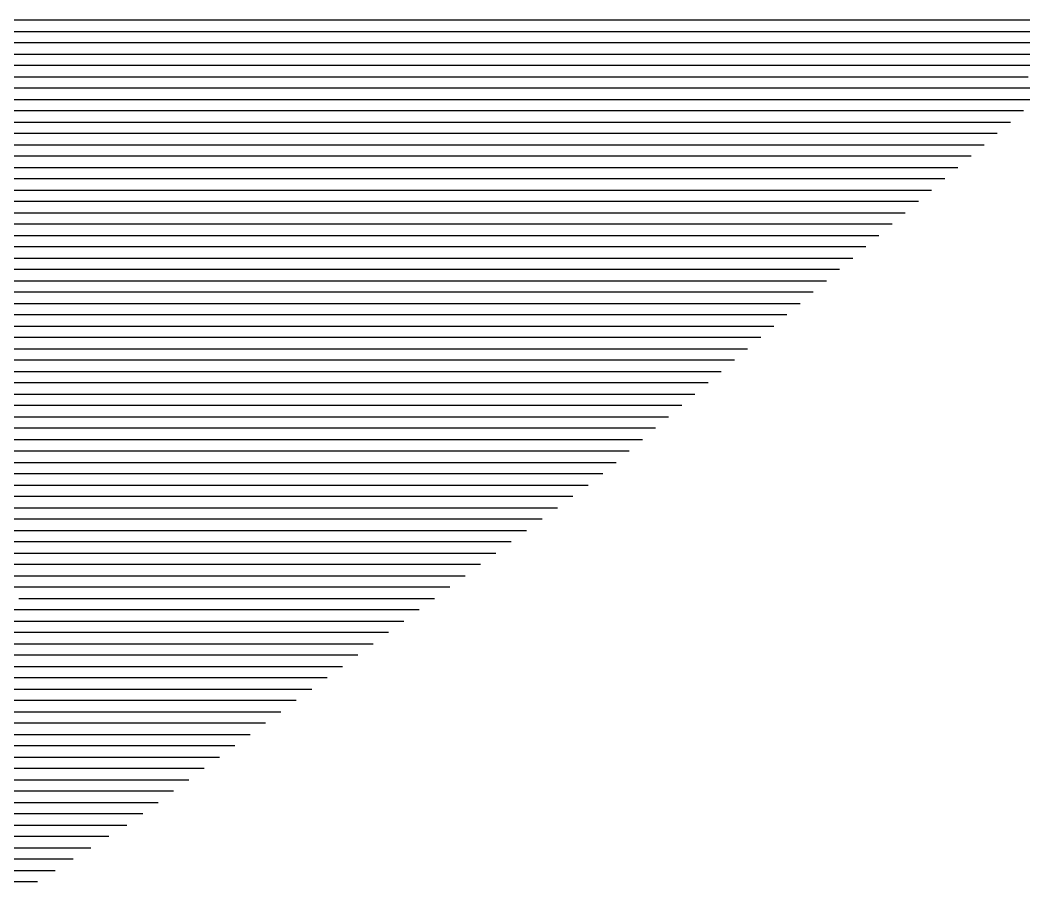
# Model space of a CAD drawing. Header units: metres. Extents: x -6.9 to 6.9, y -7 to 7.
# Drawn here: x 3.781 to 4.666, y -5.854 to -5.094 of the extents above; entities that cross this region are included whole.
import ezdxf

# ---------------------------------------------------------------- set-up
doc = ezdxf.new("R2010")
doc.units = ezdxf.units.M

msp = doc.modelspace()

# ---------------------------------------------------------------- linework, layer by layer
for p, q in [((3.936604, -5.093531, 0.583206), (3.522817, -5.093531, 0.526851)), ((4.015543, -5.093531, 0.593739), (3.936604, -5.093531, 0.583206)), ((4.605068, -5.093531, 0.67448), (4.015543, -5.093531, 0.593739)), ((4.63059, -5.093531, 0.677915), (4.605068, -5.093531, 0.67448)), ((4.747374, -5.093531, 0.694013), (4.63059, -5.093531, 0.677915)), ((3.527856, -5.103531, 0.527909), (3.94544, -5.103531, 0.584781)), ((3.94544, -5.103531, 0.584781), (4.022415, -5.103531, 0.595052)), ((4.022415, -5.103531, 0.595052), (4.616693, -5.103531, 0.676443)), ((4.616693, -5.103531, 0.676443), (4.638342, -5.103531, 0.679357)), ((4.638342, -5.103531, 0.679357), (4.737403, -5.103531, 0.693013)), ((3.954276, -5.113531, 0.586356), (3.532894, -5.113531, 0.528967)), ((4.029288, -5.113531, 0.596365), (3.954276, -5.113531, 0.586356)), ((4.628317, -5.113531, 0.678407), (4.029288, -5.113531, 0.596365)), ((4.646093, -5.113531, 0.6808), (4.628317, -5.113531, 0.678407)), ((4.727432, -5.113531, 0.692012), (4.646093, -5.113531, 0.6808)), ((3.537933, -5.123531, 0.530025), (3.963111, -5.123531, 0.587931)), ((3.963111, -5.123531, 0.587931), (4.036161, -5.123531, 0.597678)), ((4.036161, -5.123531, 0.597678), (4.639942, -5.123531, 0.680371)), ((4.639942, -5.123531, 0.680371), (4.653845, -5.123531, 0.682242)), ((4.653845, -5.123531, 0.682242), (4.717461, -5.123531, 0.691012)), ((3.971947, -5.133531, 0.589506), (3.542972, -5.133531, 0.531083)), ((4.043034, -5.133531, 0.598991), (3.971947, -5.133531, 0.589506)), ((4.651566, -5.133531, 0.682335), (4.043034, -5.133531, 0.598991)), ((4.661596, -5.133531, 0.683685), (4.651566, -5.133531, 0.682335)), ((4.70749, -5.133531, 0.690011), (4.661596, -5.133531, 0.683685)), ((3.54801, -5.143531, 0.53214), (3.980782, -5.143531, 0.591081)), ((3.980782, -5.143531, 0.591081), (4.049907, -5.143531, 0.600304)), ((4.049907, -5.143531, 0.600304), (4.663191, -5.143531, 0.684299)), ((4.663191, -5.143531, 0.684299), (4.669347, -5.143531, 0.685127)), ((3.989618, -5.153531, 0.592656), (3.553049, -5.153531, 0.533198)), ((4.05678, -5.153531, 0.601617), (3.989618, -5.153531, 0.592656)), ((4.674815, -5.153531, 0.686262), (4.05678, -5.153531, 0.601617)), ((3.558088, -5.163531, 0.534256), (3.998453, -5.163531, 0.594231)), ((3.998453, -5.163531, 0.594231), (4.063653, -5.163531, 0.60293)), ((4.063653, -5.163531, 0.60293), (4.676914, -5.163531, 0.686922)), ((4.007289, -5.173531, 0.595806), (3.563126, -5.173531, 0.535314)), ((4.070526, -5.173531, 0.604243), (4.007289, -5.173531, 0.595806)), ((4.665326, -5.173531, 0.685706), (4.070526, -5.173531, 0.604243)), ((3.568165, -5.183531, 0.536372), (4.016125, -5.183531, 0.597381)), ((4.016125, -5.183531, 0.597381), (4.077399, -5.183531, 0.605556)), ((4.077399, -5.183531, 0.605556), (4.653739, -5.183531, 0.684491)), ((4.02496, -5.193531, 0.598955), (3.573204, -5.193531, 0.53743)), ((4.084272, -5.193531, 0.606869), (4.02496, -5.193531, 0.598955)), ((4.642151, -5.193531, 0.683276), (4.084272, -5.193531, 0.606869)), ((3.578242, -5.203531, 0.538487), (4.033796, -5.203531, 0.60053)), ((4.033796, -5.203531, 0.60053), (4.091145, -5.203531, 0.608182)), ((4.091145, -5.203531, 0.608182), (4.630563, -5.203531, 0.68206)), ((4.042631, -5.213531, 0.602105), (3.583281, -5.213531, 0.539545)), ((4.098018, -5.213531, 0.609496), (4.042631, -5.213531, 0.602105)), ((4.618976, -5.213531, 0.680845), (4.098018, -5.213531, 0.609496)), ((3.58832, -5.223531, 0.540603), (4.051467, -5.223531, 0.60368)), ((4.051467, -5.223531, 0.60368), (4.10489, -5.223531, 0.610809)), ((4.10489, -5.223531, 0.610809), (4.607388, -5.223531, 0.67963)), ((4.060302, -5.233531, 0.605255), (3.593358, -5.233531, 0.541661)), ((4.111763, -5.233531, 0.612122), (4.060302, -5.233531, 0.605255)), ((4.5958, -5.233531, 0.678415), (4.111763, -5.233531, 0.612122)), ((3.598397, -5.243531, 0.542719), (4.069138, -5.243531, 0.60683)), ((4.069138, -5.243531, 0.60683), (4.118636, -5.243531, 0.613435)), ((4.118636, -5.243531, 0.613435), (4.584213, -5.243531, 0.677199)), ((4.077974, -5.253531, 0.608405), (3.603436, -5.253531, 0.543776)), ((4.125509, -5.253531, 0.614748), (4.077974, -5.253531, 0.608405)), ((4.572625, -5.253531, 0.675984), (4.125509, -5.253531, 0.614748)), ((3.608474, -5.263531, 0.544834), (4.086809, -5.263531, 0.60998)), ((4.086809, -5.263531, 0.60998), (4.132382, -5.263531, 0.616061)), ((4.132382, -5.263531, 0.616061), (4.561037, -5.263531, 0.674769)), ((4.095645, -5.273531, 0.611555), (3.613513, -5.273531, 0.545892)), ((4.139255, -5.273531, 0.617374), (4.095645, -5.273531, 0.611555)), ((4.54945, -5.273531, 0.673553), (4.139255, -5.273531, 0.617374)), ((3.618552, -5.283531, 0.54695), (4.10448, -5.283531, 0.61313)), ((4.10448, -5.283531, 0.61313), (4.146128, -5.283531, 0.618687)), ((4.146128, -5.283531, 0.618687), (4.537862, -5.283531, 0.672338)), ((4.113316, -5.293531, 0.614705), (3.62359, -5.293531, 0.548008)), ((4.153001, -5.293531, 0.62), (4.113316, -5.293531, 0.614705)), ((4.526274, -5.293531, 0.671123), (4.153001, -5.293531, 0.62)), ((3.628629, -5.303531, 0.549066), (4.122151, -5.303531, 0.61628)), ((4.122151, -5.303531, 0.61628), (4.159874, -5.303531, 0.621313)), ((4.159874, -5.303531, 0.621313), (4.514686, -5.303531, 0.669908)), ((4.130987, -5.313531, 0.617855), (3.633668, -5.313531, 0.550123)), ((4.166747, -5.313531, 0.622626), (4.130987, -5.313531, 0.617855)), ((4.503099, -5.313531, 0.668692), (4.166747, -5.313531, 0.622626)), ((3.638706, -5.323531, 0.551181), (4.139823, -5.323531, 0.619429)), ((4.139823, -5.323531, 0.619429), (4.17362, -5.323531, 0.623939)), ((4.17362, -5.323531, 0.623939), (4.491511, -5.323531, 0.667477)), ((4.148658, -5.333531, 0.621004), (3.643745, -5.333531, 0.552239)), ((4.180492, -5.333531, 0.625252), (4.148658, -5.333531, 0.621004)), ((4.479923, -5.333531, 0.666262), (4.180492, -5.333531, 0.625252)), ((3.648784, -5.343531, 0.553297), (4.157494, -5.343531, 0.622579)), ((4.157494, -5.343531, 0.622579), (4.187365, -5.343531, 0.626565)), ((4.187365, -5.343531, 0.626565), (4.468336, -5.343531, 0.665046)), ((4.166329, -5.353531, 0.624154), (3.653822, -5.353531, 0.554355)), ((4.194238, -5.353531, 0.627878), (4.166329, -5.353531, 0.624154)), ((4.456748, -5.353531, 0.663831), (4.194238, -5.353531, 0.627878)), ((3.658861, -5.363531, 0.555412), (4.175165, -5.363531, 0.625729)), ((4.175165, -5.363531, 0.625729), (4.201111, -5.363531, 0.629191)), ((4.201111, -5.363531, 0.629191), (4.44516, -5.363531, 0.662616)), ((4.184, -5.373531, 0.627304), (3.6639, -5.373531, 0.55647)), ((4.207984, -5.373531, 0.630504), (4.184, -5.373531, 0.627304)), ((4.433573, -5.373531, 0.661401), (4.207984, -5.373531, 0.630504)), ((3.668939, -5.383531, 0.557528), (4.192836, -5.383531, 0.628879)), ((4.192836, -5.383531, 0.628879), (4.214857, -5.383531, 0.631817)), ((4.214857, -5.383531, 0.631817), (4.421985, -5.383531, 0.660185)), ((4.201672, -5.393531, 0.630454), (3.673977, -5.393531, 0.558586)), ((4.22173, -5.393531, 0.63313), (4.201672, -5.393531, 0.630454)), ((4.410397, -5.393531, 0.65897), (4.22173, -5.393531, 0.63313)), ((3.679016, -5.403531, 0.559644), (4.210507, -5.403531, 0.632029)), ((4.210507, -5.403531, 0.632029), (4.228603, -5.403531, 0.634443)), ((4.228603, -5.403531, 0.634443), (4.39881, -5.403531, 0.657755)), ((4.219343, -5.413531, 0.633604), (3.684055, -5.413531, 0.560702)), ((4.235476, -5.413531, 0.635756), (4.219343, -5.413531, 0.633604)), ((4.387222, -5.413531, 0.656539), (4.235476, -5.413531, 0.635756)), ((3.689093, -5.423531, 0.561759), (4.228178, -5.423531, 0.635179)), ((4.228178, -5.423531, 0.635179), (4.242349, -5.423531, 0.63707)), ((4.242349, -5.423531, 0.63707), (4.375634, -5.423531, 0.655324)), ((4.237014, -5.433531, 0.636754), (3.694132, -5.433531, 0.562817)), ((4.249222, -5.433531, 0.638383), (4.237014, -5.433531, 0.636754)), ((4.364047, -5.433531, 0.654109), (4.249222, -5.433531, 0.638383)), ((3.699171, -5.443531, 0.563875), (4.245849, -5.443531, 0.638329)), ((4.245849, -5.443531, 0.638329), (4.256095, -5.443531, 0.639696)), ((4.256095, -5.443531, 0.639696), (4.352459, -5.443531, 0.652894)), ((4.254685, -5.453531, 0.639904), (3.704209, -5.453531, 0.564933)), ((4.262967, -5.453531, 0.641009), (4.254685, -5.453531, 0.639904)), ((4.340871, -5.453531, 0.651678), (4.262967, -5.453531, 0.641009)), ((3.709248, -5.463531, 0.565991), (4.263521, -5.463531, 0.641478)), ((4.263521, -5.463531, 0.641478), (4.26984, -5.463531, 0.642322)), ((4.26984, -5.463531, 0.642322), (4.329284, -5.463531, 0.650463)), ((4.272356, -5.473531, 0.643053), (3.714287, -5.473531, 0.567048)), ((4.276713, -5.473531, 0.643635), (4.272356, -5.473531, 0.643053)), ((4.317696, -5.473531, 0.649248), (4.276713, -5.473531, 0.643635)), ((3.719325, -5.483531, 0.568106), (4.281192, -5.483531, 0.644628)), ((4.281192, -5.483531, 0.644628), (4.283586, -5.483531, 0.644948)), ((4.283586, -5.483531, 0.644948), (4.306108, -5.483531, 0.648032)), ((4.290027, -5.493531, 0.646203), (3.724364, -5.493531, 0.569164)), ((4.290459, -5.493531, 0.646261), (4.290027, -5.493531, 0.646203)), ((4.294521, -5.493531, 0.646817), (4.290459, -5.493531, 0.646261)), ((3.729403, -5.503531, 0.570222), (4.281414, -5.503531, 0.645402)), ((4.267879, -5.513531, 0.64393), (3.734441, -5.513531, 0.57128)), ((3.73948, -5.523531, 0.572338), (4.254344, -5.523531, 0.642458)), ((4.240809, -5.533531, 0.640986), (3.744519, -5.533531, 0.573395)), ((3.749557, -5.543531, 0.574453), (4.227274, -5.543531, 0.639515)), ((4.213739, -5.553531, 0.638043), (3.754596, -5.553531, 0.575511)), ((3.759635, -5.563531, 0.576569), (4.200204, -5.563531, 0.636571)), ((4.186669, -5.573531, 0.635099), (3.764673, -5.573531, 0.577627)), ((3.769712, -5.583531, 0.578684), (4.173134, -5.583531, 0.633627)), ((4.159599, -5.593531, 0.632156), (3.774751, -5.593531, 0.579742)), ((3.779789, -5.603531, 0.5808), (4.146064, -5.603531, 0.630684)), ((3.784828, -5.613531, 0.581858), (3.754617, -5.613531, 0.577856)), ((4.132529, -5.613531, 0.629212), (3.784828, -5.613531, 0.581858)), ((3.761269, -5.623531, 0.579128), (3.789867, -5.623531, 0.582916)), ((3.789867, -5.623531, 0.582916), (4.118994, -5.623531, 0.62774)), ((3.794905, -5.633531, 0.583974), (3.767922, -5.633531, 0.580399)), ((4.105458, -5.633531, 0.626269), (3.794905, -5.633531, 0.583974)), ((3.774574, -5.643531, 0.581671), (3.799944, -5.643531, 0.585031)), ((3.799944, -5.643531, 0.585031), (4.091923, -5.643531, 0.624797)), ((3.781227, -5.653531, 0.582943), (3.370788, -5.653531, 0.52745)), ((3.804983, -5.653531, 0.586089), (3.781227, -5.653531, 0.582943)), ((4.078388, -5.653531, 0.623325), (3.804983, -5.653531, 0.586089)), ((3.37472, -5.663531, 0.528354), (3.787879, -5.663531, 0.584214)), ((3.787879, -5.663531, 0.584214), (3.810021, -5.663531, 0.587147)), ((3.810021, -5.663531, 0.587147), (4.064853, -5.663531, 0.621853)), ((3.794532, -5.673531, 0.585486), (3.378652, -5.673531, 0.529257)), ((3.81506, -5.673531, 0.588205), (3.794532, -5.673531, 0.585486)), ((4.051318, -5.673531, 0.620381), (3.81506, -5.673531, 0.588205)), ((3.382584, -5.683531, 0.530161), (3.801184, -5.683531, 0.586757)), ((3.801184, -5.683531, 0.586757), (3.820099, -5.683531, 0.589263)), ((3.820099, -5.683531, 0.589263), (4.037783, -5.683531, 0.61891)), ((3.807837, -5.693531, 0.588029), (3.386516, -5.693531, 0.531065)), ((3.825138, -5.693531, 0.59032), (3.807837, -5.693531, 0.588029)), ((4.024248, -5.693531, 0.617438), (3.825138, -5.693531, 0.59032)), ((3.390448, -5.703531, 0.531969), (3.814489, -5.703531, 0.589301)), ((3.814489, -5.703531, 0.589301), (3.830176, -5.703531, 0.591378)), ((3.830176, -5.703531, 0.591378), (4.010713, -5.703531, 0.615966)), ((3.821142, -5.713531, 0.590572), (3.39438, -5.713531, 0.532872)), ((3.835215, -5.713531, 0.592436), (3.821142, -5.713531, 0.590572)), ((3.997178, -5.713531, 0.614494), (3.835215, -5.713531, 0.592436)), ((3.398312, -5.723531, 0.533776), (3.827794, -5.723531, 0.591844)), ((3.827794, -5.723531, 0.591844), (3.840254, -5.723531, 0.593494)), ((3.840254, -5.723531, 0.593494), (3.983643, -5.723531, 0.613022)), ((3.834447, -5.733531, 0.593115), (3.402244, -5.733531, 0.53468)), ((3.845292, -5.733531, 0.594552), (3.834447, -5.733531, 0.593115)), ((3.970108, -5.733531, 0.611551), (3.845292, -5.733531, 0.594552)), ((3.406176, -5.743531, 0.535584), (3.8411, -5.743531, 0.594387)), ((3.8411, -5.743531, 0.594387), (3.850331, -5.743531, 0.59561)), ((3.850331, -5.743531, 0.59561), (3.956573, -5.743531, 0.610079)), ((3.847752, -5.753531, 0.595658), (3.410108, -5.753531, 0.536488)), ((3.85537, -5.753531, 0.596667), (3.847752, -5.753531, 0.595658)), ((3.943038, -5.753531, 0.608607), (3.85537, -5.753531, 0.596667)), ((3.41404, -5.763531, 0.537391), (3.854405, -5.763531, 0.59693)), ((3.854405, -5.763531, 0.59693), (3.860408, -5.763531, 0.597725)), ((3.860408, -5.763531, 0.597725), (3.929503, -5.763531, 0.607135)), ((3.861057, -5.773531, 0.598202), (3.417972, -5.773531, 0.538295)), ((3.865447, -5.773531, 0.598783), (3.861057, -5.773531, 0.598202)), ((3.915968, -5.773531, 0.605664), (3.865447, -5.773531, 0.598783)), ((3.421904, -5.783531, 0.539199), (3.86771, -5.783531, 0.599473)), ((3.86771, -5.783531, 0.599473), (3.870486, -5.783531, 0.599841)), ((3.870486, -5.783531, 0.599841), (3.902433, -5.783531, 0.604192)), ((3.874362, -5.793531, 0.600745), (3.425836, -5.793531, 0.540103)), ((3.875524, -5.793531, 0.600899), (3.874362, -5.793531, 0.600745)), ((3.888898, -5.793531, 0.60272), (3.875524, -5.793531, 0.600899)), ((3.429768, -5.803531, 0.541006), (3.874743, -5.803531, 0.601168)), ((3.858995, -5.813531, 0.599411), (3.4337, -5.813531, 0.54191)), ((3.437632, -5.823531, 0.542814), (3.843246, -5.823531, 0.597654)), ((3.827497, -5.833531, 0.595897), (3.441565, -5.833531, 0.543718)), ((3.445497, -5.843531, 0.544621), (3.811749, -5.843531, 0.59414)), ((3.796, -5.853531, 0.592383), (3.449429, -5.853531, 0.545525))]:
    msp.add_line(p, q)

doc.saveas('drawing.dxf')
